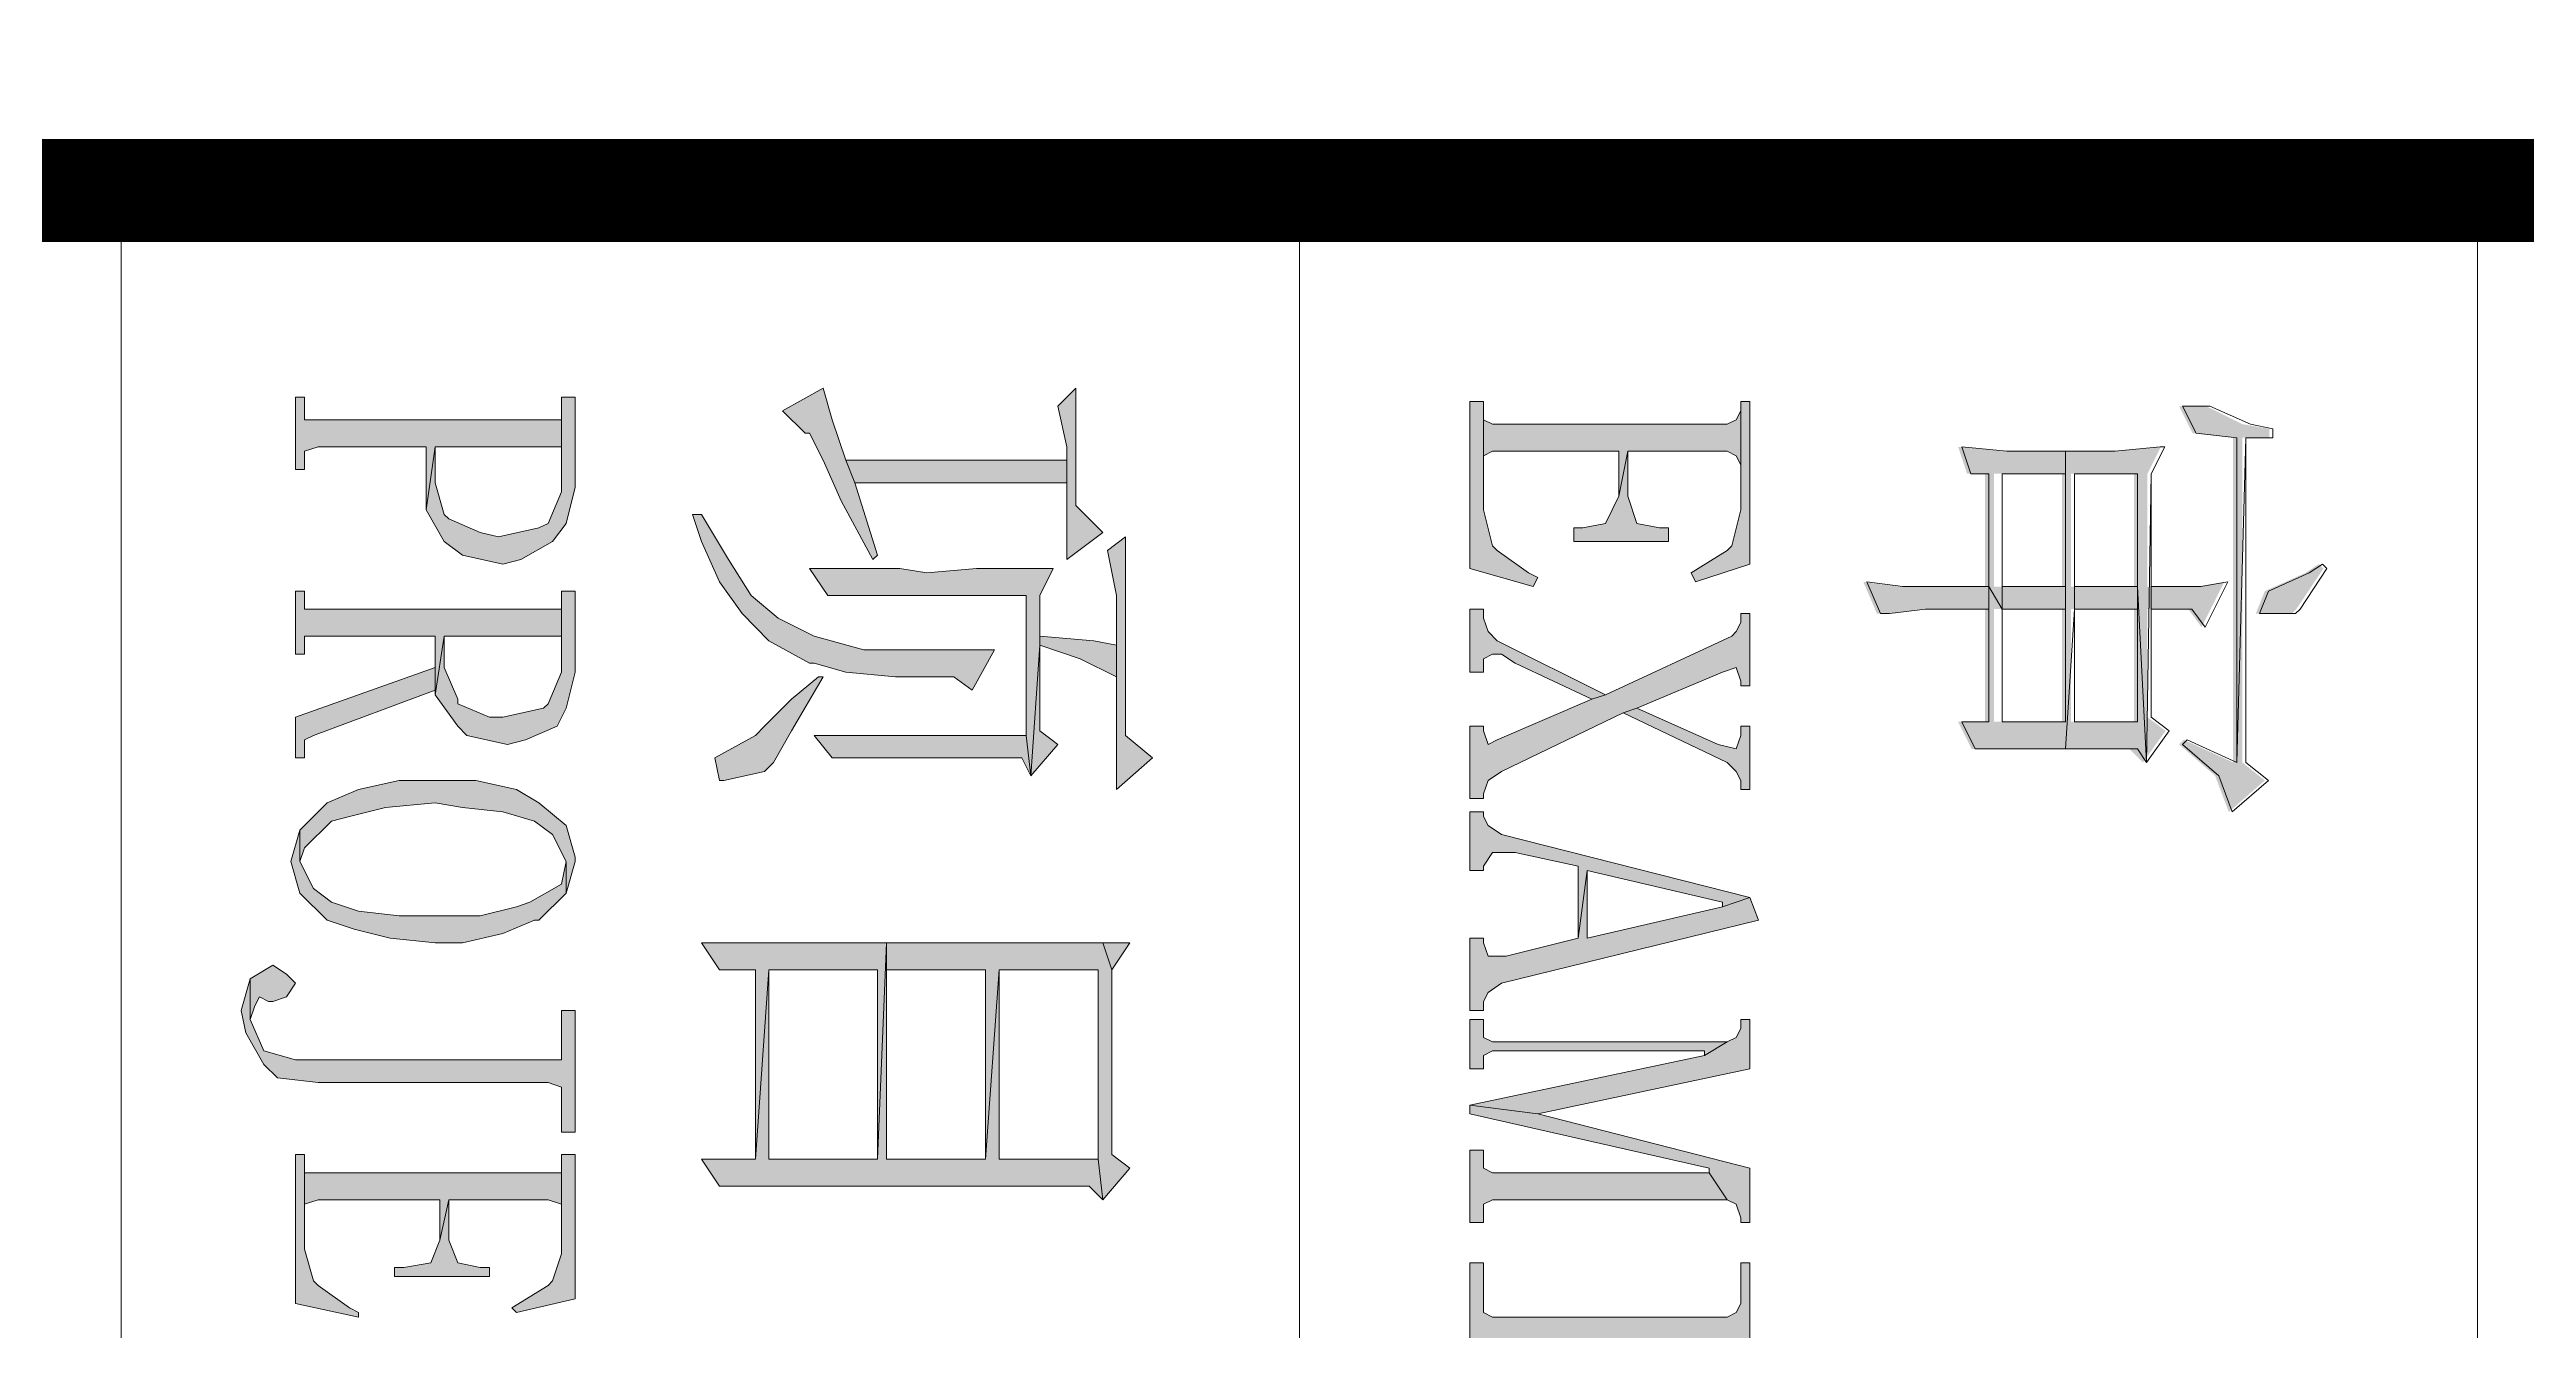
# Model space of a CAD drawing. Header units: millimetres. Extents: x -53295381 to 181933601, y -165 to 204541444.
# Drawn here: x 52129201 to 52137610, y 20980087 to 20984438 of the extents above; entities that cross this region are included whole.
import ezdxf

# ---------------------------------------------------------------- set-up
doc = ezdxf.new("R2010")
doc.units = ezdxf.units.MM
doc.header["$LTSCALE"] = 1000
doc.layers.add('PP-COM', color=7, linetype='Continuous')
doc.layers.add('标注', color=3, linetype='Continuous')
doc.layers.add('PUB_TITLE', color=7, linetype='Continuous', lineweight=20)
doc.styles.add('C', font='c.shx', dxfattribs={"width": 0.75, "height": 3, "bigfont": 'hzk.shx'})
doc.styles.add('HZ', font='rs.shx', dxfattribs={"width": 0.8, "bigfont": 'hztxt.shx'})
doc.styles.add('宋体', font='')
doc.styles.get('宋体').set_extended_font_data('宋体')
doc.dimstyles.new('1', dxfattribs={"dimtxt": 1.5, "dimasz": 2, "dimexe": 1, "dimexo": 0.2, "dimgap": 0.5, "dimtad": 1, "dimdec": 1, "dimzin": 0, "dimdsep": 46, "dimtxsty": '宋体', "dimcen": 0.2, "dimclrd": 3, "dimclre": 3, "dimclrt": 3, "dimadec": 0, "dimazin": 0, "dimtfac": 1, "dimtdec": 1, "dimtofl": 0, "dimtmove": 2, "dimatfit": 3, "dimfxl": 0, "dimtolj": 1, "dimtzin": 0, "dimarcsym": 0})

# ---------------------------------------------------------------- blocks, each defined once
blk = doc.blocks.new('*D53')
at = {"color": 3, "lineweight": -2}
for start, end in [(39.4482, 48.8965), (341.1035, 350.5518)]:
    blk.add_arc((1344.218, 1910.564), 16.999, start, end, dxfattribs=at)
at = {"color": 3}
for points in [[(1357.728, 1921.631), (1356.961, 1921.099), (1358.94, 1919.064)], [(1360.522, 1907.812), (1361.452, 1907.735), (1361.217, 1910.564)]]:
    blk.add_solid(points, dxfattribs=at)
at = {"layer": 'Defpoints', "color": 0}
for p in [(1395.655, 1940.261), (1360.959, 1913.516), (1344.218, 1910.564), (1344.218, 1910.564), (1403.612, 1910.564)]:
    blk.add_point(p, dxfattribs=at)
at = {"color": 3, "insert": (1362.57, 1915.482), "char_height": 3, "attachment_point": 5, "rotation": 285, "style": 'HZ'}
blk.add_mtext('\\A1;α/3', dxfattribs=at)
blk = doc.blocks.new('*D54')
at = {"color": 3, "lineweight": -2}
blk.add_arc((1344.218, 1910.564), 28.56, 5.6194, 84.3806, dxfattribs=at)
at = {"color": 3}
for points in [[(1346.992, 1938.522), (1347.038, 1939.454), (1344.218, 1939.125)], [(1373.108, 1913.384), (1372.175, 1913.338), (1372.779, 1910.564)]]:
    blk.add_solid(points, dxfattribs=at)
at = {"layer": 'Defpoints', "color": 0}
for p in [(1344.218, 1969.958), (1368.952, 1924.845), (1344.218, 1910.564), (1344.218, 1910.564), (1403.612, 1910.564)]:
    blk.add_point(p, dxfattribs=at)
at = {"color": 3, "insert": (1365.828, 1932.174), "char_height": 3, "attachment_point": 5, "rotation": 315, "style": 'HZ'}
blk.add_mtext('\\A1;α', dxfattribs=at)
blk = doc.blocks.new('*D55')
at = {"color": 3, "lineweight": -2}
for start, end in [(69.4333, 78.8666), (11.1334, 20.5667)]:
    blk.add_arc((1344.218, 1910.564), 17.026, start, end, dxfattribs=at)
at = {"color": 3}
for points in [[(1350.399, 1926.927), (1350, 1926.083), (1352.731, 1925.309)], [(1359.737, 1916.346), (1360.581, 1916.745), (1358.963, 1919.077)]]:
    blk.add_solid(points, dxfattribs=at)
at = {"layer": 'Defpoints', "color": 0}
for p in [(1373.915, 1962.001), (1395.655, 1940.261), (1355.162, 1923.607), (1344.218, 1910.564), (1344.218, 1910.564)]:
    blk.add_point(p, dxfattribs=at)
at = {"color": 3, "insert": (1358.072, 1924.056), "char_height": 3, "attachment_point": 5, "rotation": 314.2422, "style": 'HZ'}
blk.add_mtext('\\A1;α/3', dxfattribs=at)
blk = doc.blocks.new('*D27')
at = {"color": 3, "lineweight": -2}
for start, end in [(99.4333, 108.8666), (41.1334, 50.5667)]:
    blk.add_arc((1344.218, 1910.564), 17.026, start, end, dxfattribs=at)
at = {"color": 3}
for points in [[(1341.389, 1927.825), (1341.466, 1926.895), (1344.218, 1927.59)], [(1354.767, 1923.331), (1355.299, 1924.098), (1352.731, 1925.309)]]:
    blk.add_solid(points, dxfattribs=at)
at = {"layer": 'Defpoints', "color": 0}
for p in [(1344.218, 1969.958), (1373.915, 1962.001), (1350.042, 1926.563), (1344.218, 1910.564), (1344.218, 1910.564)]:
    blk.add_point(p, dxfattribs=at)
at = {"color": 3, "insert": (1349.143, 1928.942), "char_height": 3, "attachment_point": 5, "rotation": 345, "style": 'HZ'}
blk.add_mtext('\\A1;α/3', dxfattribs=at)
blk = doc.blocks.new('*D35')
at = {"layer": 'Defpoints', "color": 0}
for p in [(1319.577, 1812.569), (1317.437, 1800.401), (1286.683, 1796.73), (1303.739, 1796.73), (1303.739, 1796.73)]:
    blk.add_point(p, dxfattribs=at)
at = {"layer": '标注', "color": 3, "lineweight": -2}
blk.add_line((1305.739, 1796.73), (1319.92, 1796.73), dxfattribs=at)
for start, end in [(56.3312, 67.6624), (337.3376, 348.6688)]:
    blk.add_arc((1303.739, 1796.73), 14.181, start, end, dxfattribs=at)
at = {"layer": '标注', "color": 3}
for points in [[(1311.896, 1808.894), (1311.305, 1808.172), (1313.766, 1806.758)], [(1317.179, 1793.99), (1318.108, 1793.898), (1317.92, 1796.73)]]:
    blk.add_solid(points, dxfattribs=at)
at = {"layer": '标注', "color": 3, "insert": (1318.688, 1802.922), "char_height": 3, "attachment_point": 5, "rotation": 292.5, "style": 'C'}
blk.add_mtext('\\A1;45°', dxfattribs=at)
blk = doc.blocks.new('6.0f')
at = {"layer": 'PUB_TITLE'}
h = blk.add_hatch(color=256, dxfattribs=at)
h.dxf.hatch_style = 1
h.paths.add_polyline_path([(50752214.4, 21041651), (50752214.4, 21041620.4), (50752214.4, 21041608.2), (50752220.5, 21041651), (50752297.1, 21041651), (50752306.3, 21041651), (50752306.3, 21041669.4), (50752297.1, 21041669.4), (50752140.9, 21041669.4), (50752131.7, 21041669.4), (50752131.7, 21041678.6), (50752131.7, 21041684.7), (50752125.6, 21041684.7), (50752125.6, 21041635.7), (50752131.7, 21041635.7), (50752131.7, 21041641.9), (50752131.7, 21041648), (50752140.9, 21041651)])
h.paths.add_polyline_path([(50752266.4, 21041571.4), (50752278.7, 21041574.5), (50752300.1, 21041586.7), (50752309.3, 21041599), (50752315.4, 21041623.5), (50752315.4, 21041684.7), (50752306.3, 21041684.7), (50752306.3, 21041678.6), (50752306.3, 21041629.6), (50752306.3, 21041620.4), (50752297.1, 21041599), (50752290.9, 21041595.9), (50752263.4, 21041589.8), (50752251.1, 21041592.9), (50752229.7, 21041602), (50752226.6, 21041605.1), (50752220.5, 21041626.5), (50752220.5, 21041651), (50752214.4, 21041608.2), (50752226.6, 21041586.7), (50752238.9, 21041577.5)])
h.paths.add_polyline_path([(50752297.1, 21041522.4), (50752306.3, 21041522.4), (50752306.3, 21041540.8), (50752297.1, 21041540.8), (50752140.9, 21041540.8), (50752131.7, 21041540.8), (50752131.7, 21041546.9), (50752131.7, 21041553), (50752125.6, 21041553), (50752125.6, 21041510.2), (50752131.7, 21041510.2), (50752131.7, 21041516.3), (50752131.7, 21041522.4), (50752140.9, 21041522.4), (50752220.5, 21041522.4), (50752220.5, 21041501), (50752220.5, 21041485.7), (50752220.5, 21041482.6), (50752226.6, 21041522.4)])
h.paths.add_polyline_path([(50752281.8, 21041452), (50752303.2, 21041461.2), (50752309.3, 21041473.4), (50752315.4, 21041497.9), (50752315.4, 21041553), (50752306.3, 21041553), (50752306.3, 21041546.9), (50752306.3, 21041504), (50752306.3, 21041497.9), (50752297.1, 21041476.5), (50752294, 21041473.4), (50752266.4, 21041467.3), (50752257.3, 21041467.3), (50752235.8, 21041476.5), (50752235.8, 21041479.5), (50752226.6, 21041501), (50752226.6, 21041522.4), (50752220.5, 21041482.6), (50752235.8, 21041461.2), (50752241.9, 21041455), (50752269.5, 21041448.9)])
h.paths.add_polyline_path([(50752220.5, 21041485.7), (50752220.5, 21041501), (50752125.6, 21041467.3), (50752125.6, 21041439.7), (50752131.7, 21041439.7), (50752131.7, 21041445.8), (50752131.7, 21041452), (50752137.8, 21041455)])
h.paths.add_polyline_path([(50752238.9, 21041406), (50752266.4, 21041403), (50752287.9, 21041396.8), (50752300.1, 21041387.6), (50752309.3, 21041369.3), (50752309.3, 21041347.8), (50752315.4, 21041369.3), (50752315.4, 21041372.3), (50752309.3, 21041393.8), (50752290.9, 21041409.1), (50752275.6, 21041418.3), (50752248.1, 21041424.4), (50752220.5, 21041424.4), (50752196, 21041424.4), (50752168.4, 21041418.3), (50752147, 21041409.1), (50752128.6, 21041390.7), (50752128.6, 21041369.3), (50752131.7, 21041378.5), (50752150.1, 21041396.8), (50752162.3, 21041399.9), (50752186.8, 21041406), (50752220.5, 21041409.1)])
h.paths.add_polyline_path([(50752266.4, 21041320.3), (50752287.9, 21041329.5), (50752290.9, 21041329.5), (50752309.3, 21041347.8), (50752309.3, 21041369.3), (50752306.3, 21041354), (50752284.8, 21041341.7), (50752275.6, 21041338.6), (50752251.1, 21041332.5), (50752220.5, 21041332.5), (50752196, 21041332.5), (50752168.4, 21041335.6), (50752150.1, 21041341.7), (50752137.8, 21041350.9), (50752128.6, 21041369.3), (50752128.6, 21041390.7), (50752122.5, 21041369.3), (50752128.6, 21041347.8), (50752147, 21041329.5), (50752165.4, 21041323.3), (50752189.9, 21041317.2), (50752220.5, 21041314.1), (50752238.9, 21041314.1)])
h.paths.add_polyline_path([(50752297.1, 21041219.2), (50752306.3, 21041216.1), (50752306.3, 21041210), (50752306.3, 21041185.5), (50752315.4, 21041185.5), (50752315.4, 21041268.2), (50752306.3, 21041268.2), (50752306.3, 21041243.7), (50752306.3, 21041234.5), (50752297.1, 21041234.5), (50752140.9, 21041234.5), (50752125.6, 21041234.5), (50752104.1, 21041240.6), (50752094.9, 21041262.1), (50752094.9, 21041289.6), (50752088.8, 21041268.2), (50752091.9, 21041252.9), (50752104.1, 21041231.4), (50752113.3, 21041222.3), (50752140.9, 21041219.2)])
h.paths.add_polyline_path([(50752119.4, 21041277.4), (50752125.6, 21041286.6), (50752119.4, 21041292.7), (50752110.2, 21041298.8), (50752094.9, 21041289.6), (50752094.9, 21041262.1), (50752098, 21041271.3), (50752101.1, 21041277.4), (50752107.2, 21041274.3), (50752110.2, 21041274.3)])
h.paths.add_polyline_path([(50752223.6, 21041139.6), (50752223.6, 21041112), (50752229.7, 21041139.6), (50752297.1, 21041139.6), (50752306.3, 21041136.5), (50752306.3, 21041157.9), (50752297.1, 21041157.9), (50752140.9, 21041157.9), (50752131.7, 21041157.9), (50752131.7, 21041136.5), (50752140.9, 21041139.6)])
h.paths.add_polyline_path([(50752257.3, 21041087.5), (50752257.3, 21041093.6), (50752251.1, 21041093.6), (50752235.8, 21041096.7), (50752229.7, 21041112), (50752229.7, 21041139.6), (50752223.6, 21041112), (50752217.4, 21041096.7), (50752199.1, 21041093.6), (50752192.9, 21041093.6), (50752192.9, 21041087.5)])
h.paths.add_polyline_path([(50752315.4, 21041072.2), (50752315.4, 21041170.2), (50752306.3, 21041170.2), (50752306.3, 21041167.1), (50752306.3, 21041102.8), (50752300.1, 21041084.4), (50752297.1, 21041081.4), (50752272.6, 21041066.1), (50752275.6, 21041063)])
h.paths.add_polyline_path([(50752168.4, 21041059.9), (50752168.4, 21041063), (50752162.3, 21041066.1), (50752140.9, 21041081.4), (50752137.8, 21041084.4), (50752131.7, 21041105.9), (50752131.7, 21041133.4), (50752131.7, 21041164.1), (50752131.7, 21041170.2), (50752125.6, 21041170.2), (50752125.6, 21041069.1)])
h.paths.add_polyline_path([(50752220.5, 21041026.2), (50752232.8, 21041023.2), (50752260.3, 21041020.1), (50752284.8, 21041014), (50752303.2, 21041001.7), (50752309.3, 21040980.3), (50752309.3, 21040952.7), (50752315.4, 21040965), (50752315.4, 21040977.2), (50752315.4, 21040986.4), (50752306.3, 21041007.9), (50752287.9, 21041026.2), (50752272.6, 21041035.4), (50752248.1, 21041041.6), (50752217.4, 21041041.6), (50752189.9, 21041041.6), (50752165.4, 21041035.4), (50752143.9, 21041026.2), (50752140.9, 21041023.2), (50752125.6, 21041004.8), (50752131.7, 21040983.4), (50752134.7, 21040998.7), (50752153.1, 21041014), (50752165.4, 21041017.1), (50752189.9, 21041023.2)])
h.paths.add_polyline_path([(50752315.4, 21040940.5), (50752312.4, 21040946.6), (50752309.3, 21040952.7), (50752309.3, 21040974.2), (50752297.1, 21040952.7), (50752290.9, 21040949.7), (50752266.4, 21040937.4), (50752266.4, 21040931.3)])
h.paths.add_polyline_path([(50752137.8, 21040949.7), (50752150.1, 21040940.5), (50752174.6, 21040931.3), (50752177.6, 21040937.4), (50752165.4, 21040940.5), (50752143.9, 21040952.7), (50752137.8, 21040958.9), (50752131.7, 21040983.4), (50752125.6, 21041004.8), (50752122.5, 21040983.4), (50752122.5, 21040971.1)])
h.paths.add_polyline_path([(50752294, 21040851.7), (50752306.3, 21040851.7), (50752306.3, 21040870), (50752297.1, 21040867), (50752140.9, 21040867), (50752131.7, 21040870), (50752131.7, 21040876.2), (50752131.7, 21040885.4), (50752125.6, 21040885.4), (50752125.6, 21040833.3), (50752131.7, 21040833.3), (50752131.7, 21040842.5), (50752131.7, 21040848.6), (50752140.9, 21040851.7)])
h.paths.add_polyline_path([(50752303.2, 21040897.6), (50752306.3, 21040876.2), (50752315.4, 21040811.8), (50752315.4, 21040906.8), (50752272.6, 21040916), (50752269.5, 21040909.9), (50752281.8, 21040906.8)])
h.paths.add_polyline_path([(50752315.4, 21040811.8), (50752306.3, 21040876.2), (50752306.3, 21040839.4), (50752300.1, 21040821), (50752297.1, 21040821), (50752269.5, 21040808.8), (50752272.6, 21040805.7)])
h = blk.add_hatch(color=256, dxfattribs=at)
h.dxf.hatch_style = 1
h.paths.add_polyline_path([(50752649.3, 21041626.5), (50752649.3, 21041641.9), (50752499.2, 21041641.9), (50752505.3, 21041626.5)])
h.paths.add_polyline_path([(50752673.8, 21041592.9), (50752655.4, 21041611.2), (50752655.4, 21041690.9), (50752643.2, 21041678.6), (50752649.3, 21041651), (50752649.3, 21041641.9), (50752649.3, 21041626.5), (50752649.3, 21041574.5)])
h.paths.add_polyline_path([(50752496.2, 21041614.3), (50752517.6, 21041574.5), (50752520.7, 21041577.5), (50752505.3, 21041626.5), (50752499.2, 21041641.9), (50752490, 21041669.4), (50752483.9, 21041690.9), (50752456.3, 21041675.5), (50752471.6, 21041660.2), (50752474.7, 21041660.2), (50752483.9, 21041641.9)])
h.paths.add_polyline_path([(50752707.5, 21041439.7), (50752689.1, 21041455), (50752689.1, 21041589.8), (50752676.9, 21041580.6), (50752683, 21041550), (50752683, 21041516.3), (50752683, 21041494.8), (50752683, 21041418.3)])
h.paths.add_polyline_path([(50752683, 21041494.8), (50752683, 21041516.3), (50752667.7, 21041519.3), (50752630.9, 21041522.4), (50752630.9, 21041516.3), (50752658.5, 21041507.1)])
h.paths.add_polyline_path([(50752621.7, 21041550), (50752621.7, 21041455), (50752624.8, 21041427.5), (50752630.9, 21041516.3), (50752630.9, 21041550), (50752640.1, 21041568.3), (50752621.7, 21041568.3), (50752588, 21041568.3), (50752554.3, 21041565.3), (50752536, 21041568.3), (50752502.3, 21041568.3), (50752474.7, 21041568.3), (50752487, 21041550)])
h.paths.add_polyline_path([(50752600.3, 21041513.2), (50752572.7, 21041513.2), (50752539, 21041513.2), (50752511.5, 21041513.2), (50752477.8, 21041522.4), (50752453.3, 21041534.7), (50752434.9, 21041550), (50752419.6, 21041574.5), (50752401.2, 21041605.1), (50752395.1, 21041605.1), (50752401.2, 21041586.7), (50752413.5, 21041559.2), (50752428.8, 21041537.7), (50752447.1, 21041519.3), (50752474.7, 21041504), (50752477.8, 21041504), (50752499.2, 21041497.9), (50752532.9, 21041494.8), (50752572.7, 21041494.8), (50752585, 21041485.7)])
h.paths.add_polyline_path([(50752618.7, 21041439.7), (50752624.8, 21041427.5), (50752621.7, 21041455), (50752477.8, 21041455), (50752490, 21041439.7), (50752505.3, 21041439.7), (50752536, 21041439.7)], flags=17)
h.paths.add_polyline_path([(50752643.2, 21041448.9), (50752630.9, 21041458.1), (50752630.9, 21041516.3), (50752624.8, 21041427.5)])
h.paths.add_polyline_path([(50752444.1, 21041430.5), (50752450.2, 21041436.6), (50752462.5, 21041458.1), (50752483.9, 21041494.8), (50752480.8, 21041494.8), (50752462.5, 21041479.5), (50752444.1, 21041461.2), (50752438, 21041455), (50752410.4, 21041439.7), (50752413.5, 21041424.4), (50752416.5, 21041424.4)])
h = blk.add_hatch(color=256, dxfattribs=at)
h.dxf.hatch_style = 1
h.paths.add_polyline_path([(50753024.2, 21041648), (50753024.2, 21041617.4), (50753030.3, 21041648), (50753097.7, 21041648), (50753103.8, 21041644.9), (50753106.9, 21041638.8), (50753106.9, 21041675.5), (50753103.8, 21041669.4), (50753097.7, 21041666.4), (50752938.4, 21041666.4), (50752932.3, 21041669.4), (50752932.3, 21041644.9), (50752938.4, 21041648)])
h.paths.add_polyline_path([(50753113, 21041571.4), (50753113, 21041681.7), (50753106.9, 21041681.7), (50753106.9, 21041675.5), (50753106.9, 21041608.2), (50753100.8, 21041583.7), (50753097.7, 21041580.6), (50753073.2, 21041565.3), (50753076.3, 21041559.2)])
h.paths.add_polyline_path([(50753057.9, 21041586.7), (50753057.9, 21041595.9), (50753051.8, 21041595.9), (50753036.4, 21041599), (50753030.3, 21041617.4), (50753030.3, 21041648), (50753024.2, 21041617.4), (50753015, 21041599), (50752999.7, 21041595.9), (50752993.6, 21041595.9), (50752993.6, 21041586.7)])
h.paths.add_polyline_path([(50752966, 21041556.1), (50752969.1, 21041562.2), (50752962.9, 21041565.3), (50752941.5, 21041580.6), (50752938.4, 21041583.7), (50752932.3, 21041608.2), (50752932.3, 21041638.8), (50752932.3, 21041675.5), (50752932.3, 21041681.7), (50752923.1, 21041681.7), (50752923.1, 21041568.3)])
h = blk.add_hatch(color=256, dxfattribs=at)
h.dxf.hatch_style = 1
h.paths.add_polyline_path([(50753481.2, 21041537.7), (50753484.2, 21041540.8), (50753502.6, 21041568.3), (50753499.5, 21041571.4), (50753490.3, 21041565.3), (50753462.8, 21041553), (50753456.7, 21041537.7)])
h.paths.add_polyline_path([(50753441.3, 21041657.2), (50753441.3, 21041436.6), (50753447.5, 21041657.2), (50753465.8, 21041657.2), (50753465.8, 21041663.3), (50753447.5, 21041666.4), (50753423, 21041678.6), (50753404.6, 21041678.6), (50753413.8, 21041660.2)])
h.paths.add_polyline_path([(50753462.8, 21041424.4), (50753447.5, 21041436.6), (50753447.5, 21041657.2), (50753441.3, 21041436.6), (50753407.7, 21041452), (50753404.6, 21041448.9), (50753429.1, 21041427.5), (50753438.3, 21041403)])
h.paths.add_polyline_path([(50753419.9, 21041528.5), (50753435.2, 21041559.2), (50753416.8, 21041556.1), (50753383.1, 21041556.1), (50753383.1, 21041540.8), (50753410.7, 21041540.8)])
h.paths.add_polyline_path([(50753380.1, 21041436.6), (50753383.1, 21041632.7), (50753392.3, 21041651), (50753389.3, 21041651), (50753358.6, 21041648), (50753325, 21041648), (50753325, 21041556.1), (50753325, 21041464.2), (50753279, 21041464.2), (50753279, 21041540.8), (50753272.9, 21041556.1), (50753272.9, 21041464.2), (50753254.5, 21041464.2), (50753263.7, 21041445.8), (50753269.8, 21041445.8), (50753291.3, 21041445.8), (50753325, 21041445.8), (50753331.1, 21041540.8), (50753331.1, 21041632.7), (50753374, 21041632.7), (50753374, 21041556.1)])
h.paths.add_polyline_path([(50753380.1, 21041436.6), (50753374, 21041556.1), (50753374, 21041464.2), (50753331.1, 21041464.2), (50753331.1, 21041540.8), (50753325, 21041445.8), (50753370.9, 21041445.8)], flags=17)
h.paths.add_polyline_path([(50753395.4, 21041458.1), (50753383.1, 21041467.3), (50753383.1, 21041540.8), (50753383.1, 21041556.1), (50753383.1, 21041632.7), (50753380.1, 21041436.6)])
h.paths.add_polyline_path([(50753374, 21041540.8), (50753374, 21041556.1), (50753331.1, 21041556.1), (50753331.1, 21041540.8)], flags=16)
h.paths.add_polyline_path([(50753325, 21041540.8), (50753325, 21041556.1), (50753279, 21041556.1), (50753279, 21041540.8)], flags=16)
h.paths.add_polyline_path([(50753272.9, 21041540.8), (50753272.9, 21041556.1), (50753248.4, 21041556.1), (50753214.7, 21041556.1), (50753190.2, 21041559.2), (50753199.4, 21041537.7), (50753205.5, 21041537.7), (50753230, 21041540.8)])
h.paths.add_polyline_path([(50753325, 21041632.7), (50753325, 21041648), (50753318.8, 21041648), (50753285.1, 21041648), (50753254.5, 21041651), (50753260.6, 21041632.7), (50753272.9, 21041632.7), (50753272.9, 21041556.1), (50753279, 21041540.8), (50753279, 21041632.7)], flags=17)
h = blk.add_hatch(color=256, dxfattribs=at)
h.dxf.hatch_style = 1
h.paths.add_polyline_path([(50753094.6, 21041497.9), (50753103.8, 21041501), (50753106.9, 21041491.8), (50753106.9, 21041488.7), (50753113, 21041488.7), (50753113, 21041537.7), (50753106.9, 21041537.7), (50753106.9, 21041531.6), (50753103.8, 21041525.5), (50753100.8, 21041522.4), (50753015, 21041482.6), (50753005.8, 21041479.5), (50752941.5, 21041452), (50752935.4, 21041448.9), (50752932.3, 21041458.1), (50752932.3, 21041461.2), (50752923.1, 21041461.2), (50752923.1, 21041412.1), (50752932.3, 21041412.1), (50752932.3, 21041415.2), (50752935.4, 21041424.4), (50752944.6, 21041430.5), (50753027.2, 21041470.3), (50753036.4, 21041473.4)])
h.paths.add_polyline_path([(50753113, 21041418.3), (50753113, 21041461.2), (50753106.9, 21041461.2), (50753106.9, 21041455), (50753103.8, 21041445.8), (50753091.6, 21041448.9), (50753036.4, 21041473.4), (50753027.2, 21041470.3), (50753097.7, 21041436.6), (50753103.8, 21041430.5), (50753106.9, 21041424.4), (50753106.9, 21041418.3)], flags=17)
h.paths.add_polyline_path([(50753005.8, 21041479.5), (50753015, 21041482.6), (50752941.5, 21041519.3), (50752935.4, 21041525.5), (50752932.3, 21041534.7), (50752932.3, 21041540.8), (50752923.1, 21041540.8), (50752923.1, 21041497.9), (50752932.3, 21041497.9), (50752932.3, 21041501), (50752932.3, 21041507.1), (50752938.4, 21041510.2), (50752944.6, 21041510.2), (50752953.7, 21041504)])
h = blk.add_hatch(color=256, dxfattribs=at)
h.dxf.hatch_style = 1
h.paths.add_polyline_path([(50753119.1, 21041329.5), (50753113, 21041344.8), (50753094.6, 21041338.6), (50753002.7, 21041317.2), (50753002.7, 21041363.1), (50752996.6, 21041317.2), (50752947.6, 21041305), (50752935.4, 21041305), (50752932.3, 21041314.1), (50752932.3, 21041317.2), (50752923.1, 21041317.2), (50752923.1, 21041268.2), (50752932.3, 21041268.2), (50752932.3, 21041274.3), (50752935.4, 21041280.4), (50752944.6, 21041286.6)])
h.paths.add_polyline_path([(50753002.7, 21041363.1), (50753094.6, 21041341.7), (50753094.6, 21041338.6), (50753113, 21041344.8), (50752944.6, 21041387.6), (50752935.4, 21041393.8), (50752932.3, 21041399.9), (50752932.3, 21041403), (50752923.1, 21041403), (50752923.1, 21041363.1), (50752932.3, 21041363.1), (50752932.3, 21041366.2), (50752938.4, 21041375.4), (50752953.7, 21041375.4), (50752996.6, 21041366.2), (50752996.6, 21041317.2)])
h = blk.add_hatch(color=256, dxfattribs=at)
h.dxf.hatch_style = 1
h.paths.add_polyline_path([(50752594.2, 21041295.8), (50752594.2, 21041167.1), (50752603.3, 21041295.8), (50752670.7, 21041295.8), (50752670.7, 21041167.1), (50752673.8, 21041139.6), (50752692.2, 21041161), (50752679.9, 21041170.2), (50752679.9, 21041295.8), (50752673.8, 21041314.1), (50752646.2, 21041314.1), (50752612.5, 21041314.1), (50752578.8, 21041314.1), (50752542.1, 21041314.1), (50752526.8, 21041314.1), (50752526.8, 21041295.8)])
h.paths.add_polyline_path([(50752692.2, 21041314.1), (50752673.8, 21041314.1), (50752679.9, 21041295.8)], flags=17)
h.paths.add_polyline_path([(50752664.6, 21041148.8), (50752673.8, 21041139.6), (50752670.7, 21041167.1), (50752603.3, 21041167.1), (50752603.3, 21041295.8), (50752594.2, 21041167.1), (50752526.8, 21041167.1), (50752526.8, 21041295.8), (50752526.8, 21041314.1), (50752520.7, 21041167.1), (50752447.1, 21041167.1), (50752447.1, 21041295.8), (50752438, 21041167.1), (50752401.2, 21041167.1), (50752413.5, 21041148.8), (50752428.8, 21041148.8), (50752468.6, 21041148.8)])
h.paths.add_polyline_path([(50752520.7, 21041295.8), (50752520.7, 21041167.1), (50752526.8, 21041314.1), (50752487, 21041314.1), (50752453.3, 21041314.1), (50752425.7, 21041314.1), (50752401.2, 21041314.1), (50752413.5, 21041295.8), (50752438, 21041295.8), (50752438, 21041167.1), (50752447.1, 21041295.8)], flags=17)
h = blk.add_hatch(color=256, dxfattribs=at)
h.dxf.hatch_style = 1
h.paths.add_polyline_path([(50753082.4, 21041240.6), (50753082.4, 21041237.6), (50753097.7, 21041246.8), (50752938.4, 21041246.8), (50752932.3, 21041249.8), (50752932.3, 21041255.9), (50752932.3, 21041262.1), (50752923.1, 21041262.1), (50752923.1, 21041228.4), (50752932.3, 21041228.4), (50752932.3, 21041231.4), (50752932.3, 21041237.6), (50752938.4, 21041240.6)], flags=17)
h.paths.add_polyline_path([(50753113, 21041228.4), (50753113, 21041262.1), (50753106.9, 21041262.1), (50753106.9, 21041255.9), (50753103.8, 21041249.8), (50753097.7, 21041246.8), (50753082.4, 21041237.6), (50752923.1, 21041203.9), (50752969.1, 21041197.8)])
h.paths.add_polyline_path([(50753103.8, 21041136.5), (50753106.9, 21041127.3), (50753106.9, 21041124.2), (50753113, 21041124.2), (50753113, 21041161), (50752969.1, 21041197.8), (50752923.1, 21041203.9), (50752923.1, 21041197.8), (50753085.4, 21041161), (50753085.4, 21041157.9), (50753097.7, 21041139.6)])
h.paths.add_polyline_path([(50753097.7, 21041139.6), (50753085.4, 21041157.9), (50752938.4, 21041157.9), (50752932.3, 21041161), (50752932.3, 21041167.1), (50752932.3, 21041173.3), (50752923.1, 21041173.3), (50752923.1, 21041124.2), (50752932.3, 21041124.2), (50752932.3, 21041127.3), (50752932.3, 21041136.5), (50752938.4, 21041139.6)], flags=17)
h = blk.add_hatch(color=256, dxfattribs=at)
h.dxf.hatch_style = 1
h.paths.add_polyline_path([(50753097.7, 21041041.6), (50753103.8, 21041038.5), (50753106.9, 21041032.4), (50753106.9, 21041007.9), (50753113, 21041007.9), (50753113, 21041096.7), (50753106.9, 21041096.7), (50753106.9, 21041069.1), (50753103.8, 21041063), (50753097.7, 21041059.9), (50752938.4, 21041059.9), (50752932.3, 21041063), (50752932.3, 21041069.1), (50752932.3, 21041096.7), (50752923.1, 21041096.7), (50752923.1, 21041007.9), (50752932.3, 21041007.9), (50752932.3, 21041032.4), (50752932.3, 21041038.5), (50752938.4, 21041041.6)])
for p, q in [((50752007.3, 21041825.1), (50752007.3, 21035825.1)), ((50752807.3, 21041825.1), (50752807.3, 21035825.1)), ((50753607.3, 21041825.1), (50753607.3, 21035825.1))]:
    blk.add_line(p, q, dxfattribs=at)
at = {"layer": 'PUB_TITLE', "const_width": 70}
blk.add_lwpolyline([(50782407.3, 21041825.1), (50742407.3, 21041825.1)], dxfattribs=at)
at = {"layer": 'PUB_TITLE'}
blk.add_lwpolyline([(50742407.3, 21041825.1), (50742407.3, 21035825.1), (50782407.3, 21035825.1), (50782407.3, 21041825.1)], close=True, dxfattribs=at)
at = {"layer": 'PUB_TITLE', "lineweight": 0}
for points in [[(50752306.3, 21041678.6), (50752306.3, 21041669.4), (50752297.1, 21041669.4), (50752140.9, 21041669.4), (50752131.7, 21041669.4), (50752131.7, 21041678.6), (50752131.7, 21041684.7), (50752125.6, 21041684.7), (50752125.6, 21041635.7), (50752131.7, 21041635.7), (50752131.7, 21041641.9), (50752131.7, 21041648), (50752140.9, 21041651), (50752214.4, 21041651), (50752214.4, 21041620.4), (50752214.4, 21041608.2), (50752220.5, 21041651), (50752297.1, 21041651), (50752306.3, 21041651), (50752306.3, 21041641.9), (50752306.3, 21041629.6)], [(50752315.4, 21041623.5), (50752315.4, 21041684.7), (50752306.3, 21041684.7), (50752306.3, 21041678.6), (50752306.3, 21041629.6), (50752306.3, 21041620.4), (50752297.1, 21041599), (50752290.9, 21041595.9), (50752263.4, 21041589.8), (50752251.1, 21041592.9), (50752229.7, 21041602), (50752226.6, 21041605.1), (50752220.5, 21041626.5), (50752220.5, 21041651), (50752214.4, 21041608.2), (50752226.6, 21041586.7), (50752238.9, 21041577.5), (50752266.4, 21041571.4), (50752278.7, 21041574.5), (50752300.1, 21041586.7), (50752309.3, 21041599)], [(50752520.7, 21041577.5), (50752505.3, 21041626.5), (50752499.2, 21041641.9), (50752490, 21041669.4), (50752483.9, 21041690.9), (50752456.3, 21041675.5), (50752471.6, 21041660.2), (50752474.7, 21041660.2), (50752483.9, 21041641.9), (50752496.2, 21041614.3), (50752517.6, 21041574.5)], [(50752673.8, 21041592.9), (50752655.4, 21041611.2), (50752655.4, 21041690.9), (50752643.2, 21041678.6), (50752643.2, 21041678.6), (50752649.3, 21041651), (50752649.3, 21041641.9), (50752649.3, 21041626.5), (50752649.3, 21041574.5)], [(50752969.1, 21041562.2), (50752962.9, 21041565.3), (50752941.5, 21041580.6), (50752938.4, 21041583.7), (50752932.3, 21041608.2), (50752932.3, 21041638.8), (50752932.3, 21041675.5), (50752932.3, 21041681.7), (50752923.1, 21041681.7), (50752923.1, 21041568.3), (50752966, 21041556.1)], [(50753113, 21041571.4), (50753113, 21041681.7), (50753106.9, 21041681.7), (50753106.9, 21041675.5), (50753106.9, 21041608.2), (50753100.8, 21041583.7), (50753097.7, 21041580.6), (50753073.2, 21041565.3), (50753076.3, 21041559.2)], [(50753106.9, 21041675.5), (50753103.8, 21041669.4), (50753097.7, 21041666.4), (50752938.4, 21041666.4), (50752932.3, 21041669.4), (50752932.3, 21041675.5), (50752932.3, 21041638.8), (50752932.3, 21041644.9), (50752938.4, 21041648), (50753024.2, 21041648), (50753024.2, 21041617.4), (50753030.3, 21041648), (50753097.7, 21041648), (50753103.8, 21041644.9), (50753106.9, 21041638.8), (50753106.9, 21041608.2)], [(50753468.3, 21041657.2), (50753468.3, 21041663.3), (50753453, 21041666.4), (50753425.4, 21041678.6), (50753407, 21041678.6), (50753416.2, 21041660.2), (50753443.8, 21041657.2), (50753443.8, 21041436.6), (50753449.9, 21041657.2)], [(50753057.9, 21041586.7), (50753057.9, 21041595.9), (50753051.8, 21041595.9), (50753036.4, 21041599), (50753030.3, 21041617.4), (50753030.3, 21041648), (50753024.2, 21041617.4), (50753015, 21041599), (50752999.7, 21041595.9), (50752993.6, 21041595.9), (50752993.6, 21041586.7)], [(50753327.4, 21041648), (50753321.3, 21041648), (50753287.6, 21041648), (50753257, 21041651), (50753263.1, 21041632.7), (50753275.3, 21041632.7), (50753275.3, 21041556.1), (50753284.5, 21041540.8), (50753284.5, 21041632.7), (50753327.4, 21041632.7), (50753327.4, 21041556.1)], [(50753394.8, 21041651), (50753391.7, 21041651), (50753361.1, 21041648), (50753327.4, 21041648), (50753327.4, 21041556.1), (50753327.4, 21041464.2), (50753284.5, 21041464.2), (50753284.5, 21041540.8), (50753275.3, 21041556.1), (50753275.3, 21041464.2), (50753257, 21041464.2), (50753266.1, 21041445.8), (50753272.3, 21041445.8), (50753293.7, 21041445.8), (50753327.4, 21041445.8), (50753333.5, 21041540.8), (50753333.5, 21041632.7), (50753376.4, 21041632.7), (50753376.4, 21041556.1), (50753382.5, 21041436.6), (50753385.6, 21041632.7)], [(50753465.2, 21041424.4), (50753449.9, 21041436.6), (50753449.9, 21041657.2), (50753443.8, 21041436.6), (50753410.1, 21041452), (50753407, 21041448.9), (50753431.5, 21041427.5), (50753440.7, 21041403)], [(50752649.3, 21041626.5), (50752649.3, 21041641.9), (50752499.2, 21041641.9), (50752505.3, 21041626.5)], [(50753327.4, 21041556.1), (50753284.5, 21041556.1), (50753284.5, 21041632.7), (50753284.5, 21041540.8), (50753327.4, 21041540.8), (50753327.4, 21041464.2)], [(50753376.4, 21041556.1), (50753333.5, 21041556.1), (50753333.5, 21041632.7), (50753333.5, 21041540.8), (50753376.4, 21041540.8), (50753376.4, 21041464.2)], [(50753397.8, 21041458.1), (50753385.6, 21041467.3), (50753385.6, 21041540.8), (50753385.6, 21041556.1), (50753385.6, 21041632.7), (50753382.5, 21041436.6)], [(50752600.3, 21041513.2), (50752572.7, 21041513.2), (50752539, 21041513.2), (50752511.5, 21041513.2), (50752511.5, 21041513.2), (50752477.8, 21041522.4), (50752453.3, 21041534.7), (50752453.3, 21041534.7), (50752434.9, 21041550), (50752419.6, 21041574.5), (50752401.2, 21041605.1), (50752395.1, 21041605.1), (50752401.2, 21041586.7), (50752413.5, 21041559.2), (50752428.8, 21041537.7), (50752447.1, 21041519.3), (50752474.7, 21041504), (50752477.8, 21041504), (50752499.2, 21041497.9), (50752532.9, 21041494.8), (50752572.7, 21041494.8), (50752585, 21041485.7)], [(50752707.5, 21041439.7), (50752689.1, 21041455), (50752689.1, 21041589.8), (50752676.9, 21041580.6), (50752676.9, 21041580.6), (50752683, 21041550), (50752683, 21041516.3), (50752683, 21041494.8), (50752683, 21041418.3)], [(50752640.1, 21041568.3), (50752621.7, 21041568.3), (50752588, 21041568.3), (50752554.3, 21041565.3), (50752536, 21041568.3), (50752502.3, 21041568.3), (50752474.7, 21041568.3), (50752487, 21041550), (50752621.7, 21041550), (50752621.7, 21041455), (50752624.8, 21041427.5), (50752630.9, 21041516.3), (50752630.9, 21041550)], [(50753505, 21041568.3), (50753502, 21041571.4), (50753492.8, 21041565.3), (50753465.2, 21041553), (50753459.1, 21041537.7), (50753483.6, 21041537.7), (50753486.7, 21041540.8)], [(50752306.3, 21041546.9), (50752306.3, 21041540.8), (50752297.1, 21041540.8), (50752140.9, 21041540.8), (50752131.7, 21041540.8), (50752131.7, 21041546.9), (50752131.7, 21041553), (50752125.6, 21041553), (50752125.6, 21041510.2), (50752131.7, 21041510.2), (50752131.7, 21041516.3), (50752131.7, 21041522.4), (50752140.9, 21041522.4), (50752220.5, 21041522.4), (50752220.5, 21041501), (50752220.5, 21041485.7), (50752220.5, 21041482.6), (50752226.6, 21041522.4), (50752297.1, 21041522.4), (50752306.3, 21041522.4), (50752306.3, 21041513.2), (50752306.3, 21041504)], [(50752315.4, 21041497.9), (50752315.4, 21041553), (50752306.3, 21041553), (50752306.3, 21041546.9), (50752306.3, 21041504), (50752306.3, 21041497.9), (50752297.1, 21041476.5), (50752294, 21041473.4), (50752266.4, 21041467.3), (50752257.3, 21041467.3), (50752235.8, 21041476.5), (50752235.8, 21041479.5), (50752226.6, 21041501), (50752226.6, 21041522.4), (50752220.5, 21041482.6), (50752235.8, 21041461.2), (50752241.9, 21041455), (50752269.5, 21041448.9), (50752281.8, 21041452), (50752303.2, 21041461.2), (50752309.3, 21041473.4)], [(50752683, 21041494.8), (50752683, 21041516.3), (50752667.7, 21041519.3), (50752630.9, 21041522.4), (50752630.9, 21041550), (50752630.9, 21041516.3), (50752658.5, 21041507.1)], [(50753275.3, 21041556.1), (50753250.8, 21041556.1), (50753217.1, 21041556.1), (50753192.6, 21041559.2), (50753201.8, 21041537.7), (50753208, 21041537.7), (50753232.5, 21041540.8), (50753275.3, 21041540.8), (50753275.3, 21041464.2)], [(50753382.5, 21041436.6), (50753376.4, 21041556.1), (50753376.4, 21041464.2), (50753333.5, 21041464.2), (50753333.5, 21041540.8), (50753327.4, 21041445.8), (50753376.4, 21041445.8)], [(50753437.7, 21041559.2), (50753419.3, 21041556.1), (50753385.6, 21041556.1), (50753385.6, 21041540.8), (50753413.2, 21041540.8), (50753422.3, 21041528.5)], [(50753015, 21041482.6), (50752941.5, 21041519.3), (50752935.4, 21041525.5), (50752932.3, 21041534.7), (50752932.3, 21041540.8), (50752923.1, 21041540.8), (50752923.1, 21041497.9), (50752932.3, 21041497.9), (50752932.3, 21041501), (50752932.3, 21041507.1), (50752938.4, 21041510.2), (50752944.6, 21041510.2), (50752953.7, 21041504), (50753005.8, 21041479.5)], [(50753113, 21041488.7), (50753113, 21041537.7), (50753106.9, 21041537.7), (50753106.9, 21041531.6), (50753103.8, 21041525.5), (50753100.8, 21041522.4), (50753015, 21041482.6), (50753005.8, 21041479.5), (50752941.5, 21041452), (50752935.4, 21041448.9), (50752932.3, 21041458.1), (50752932.3, 21041461.2), (50752923.1, 21041461.2), (50752923.1, 21041412.1), (50752932.3, 21041412.1), (50752932.3, 21041415.2), (50752935.4, 21041424.4), (50752944.6, 21041430.5), (50753027.2, 21041470.3), (50753036.4, 21041473.4), (50753094.6, 21041497.9), (50753103.8, 21041501), (50753106.9, 21041491.8), (50753106.9, 21041488.7)], [(50752643.2, 21041448.9), (50752630.9, 21041458.1), (50752630.9, 21041516.3), (50752624.8, 21041427.5)], [(50752220.5, 21041485.7), (50752220.5, 21041501), (50752125.6, 21041467.3), (50752125.6, 21041439.7), (50752131.7, 21041439.7), (50752131.7, 21041445.8), (50752131.7, 21041452), (50752137.8, 21041455)], [(50752483.9, 21041494.8), (50752480.8, 21041494.8), (50752462.5, 21041479.5), (50752444.1, 21041461.2), (50752438, 21041455), (50752410.4, 21041439.7), (50752413.5, 21041424.4), (50752416.5, 21041424.4), (50752444.1, 21041430.5), (50752450.2, 21041436.6), (50752462.5, 21041458.1)], [(50753113, 21041418.3), (50753113, 21041461.2), (50753106.9, 21041461.2), (50753106.9, 21041455), (50753103.8, 21041445.8), (50753091.6, 21041448.9), (50753036.4, 21041473.4), (50753027.2, 21041470.3), (50753097.7, 21041436.6), (50753103.8, 21041430.5), (50753106.9, 21041424.4), (50753106.9, 21041418.3)], [(50752624.8, 21041427.5), (50752621.7, 21041455), (50752477.8, 21041455), (50752490, 21041439.7), (50752505.3, 21041439.7), (50752536, 21041439.7), (50752618.7, 21041439.7)], [(50752315.4, 21041369.3), (50752315.4, 21041372.3), (50752309.3, 21041393.8), (50752290.9, 21041409.1), (50752275.6, 21041418.3), (50752248.1, 21041424.4), (50752220.5, 21041424.4), (50752196, 21041424.4), (50752168.4, 21041418.3), (50752147, 21041409.1), (50752147, 21041409.1), (50752128.6, 21041390.7), (50752128.6, 21041369.3), (50752131.7, 21041378.5), (50752150.1, 21041396.8), (50752162.3, 21041399.9), (50752186.8, 21041406), (50752220.5, 21041409.1), (50752238.9, 21041406), (50752266.4, 21041403), (50752287.9, 21041396.8), (50752300.1, 21041387.6), (50752309.3, 21041369.3), (50752309.3, 21041347.8)], [(50753113, 21041344.8), (50752944.6, 21041387.6), (50752935.4, 21041393.8), (50752932.3, 21041399.9), (50752932.3, 21041403), (50752923.1, 21041403), (50752923.1, 21041363.1), (50752932.3, 21041363.1), (50752932.3, 21041366.2), (50752938.4, 21041375.4), (50752953.7, 21041375.4), (50752996.6, 21041366.2), (50752996.6, 21041317.2), (50753002.7, 21041363.1), (50753094.6, 21041341.7), (50753094.6, 21041338.6)], [(50752309.3, 21041347.8), (50752309.3, 21041369.3), (50752306.3, 21041354), (50752284.8, 21041341.7), (50752275.6, 21041338.6), (50752251.1, 21041332.5), (50752220.5, 21041332.5), (50752196, 21041332.5), (50752168.4, 21041335.6), (50752150.1, 21041341.7), (50752137.8, 21041350.9), (50752128.6, 21041369.3), (50752128.6, 21041390.7), (50752122.5, 21041369.3), (50752122.5, 21041369.3), (50752128.6, 21041347.8), (50752147, 21041329.5), (50752165.4, 21041323.3), (50752189.9, 21041317.2), (50752220.5, 21041314.1), (50752238.9, 21041314.1), (50752266.4, 21041320.3), (50752287.9, 21041329.5), (50752290.9, 21041329.5)], [(50753119.1, 21041329.5), (50753113, 21041344.8), (50753094.6, 21041338.6), (50753002.7, 21041317.2), (50753002.7, 21041363.1), (50752996.6, 21041317.2), (50752947.6, 21041305), (50752935.4, 21041305), (50752932.3, 21041314.1), (50752932.3, 21041317.2), (50752923.1, 21041317.2), (50752923.1, 21041268.2), (50752932.3, 21041268.2), (50752932.3, 21041274.3), (50752935.4, 21041280.4), (50752944.6, 21041286.6)], [(50752526.8, 21041314.1), (50752487, 21041314.1), (50752453.3, 21041314.1), (50752425.7, 21041314.1), (50752401.2, 21041314.1), (50752413.5, 21041295.8), (50752438, 21041295.8), (50752438, 21041167.1), (50752447.1, 21041295.8), (50752520.7, 21041295.8), (50752520.7, 21041167.1)], [(50752673.8, 21041139.6), (50752670.7, 21041167.1), (50752603.3, 21041167.1), (50752603.3, 21041295.8), (50752594.2, 21041167.1), (50752526.8, 21041167.1), (50752526.8, 21041295.8), (50752526.8, 21041314.1), (50752520.7, 21041167.1), (50752447.1, 21041167.1), (50752447.1, 21041295.8), (50752438, 21041167.1), (50752401.2, 21041167.1), (50752413.5, 21041148.8), (50752428.8, 21041148.8), (50752468.6, 21041148.8), (50752664.6, 21041148.8)], [(50752692.2, 21041161), (50752679.9, 21041170.2), (50752679.9, 21041295.8), (50752673.8, 21041314.1), (50752646.2, 21041314.1), (50752612.5, 21041314.1), (50752578.8, 21041314.1), (50752542.1, 21041314.1), (50752526.8, 21041314.1), (50752526.8, 21041295.8), (50752594.2, 21041295.8), (50752594.2, 21041167.1), (50752603.3, 21041295.8), (50752670.7, 21041295.8), (50752670.7, 21041167.1), (50752673.8, 21041139.6)], [(50752692.2, 21041314.1), (50752673.8, 21041314.1), (50752679.9, 21041295.8)], [(50752125.6, 21041286.6), (50752119.4, 21041292.7), (50752110.2, 21041298.8), (50752094.9, 21041289.6), (50752094.9, 21041289.6), (50752094.9, 21041262.1), (50752098, 21041271.3), (50752101.1, 21041277.4), (50752107.2, 21041274.3), (50752110.2, 21041274.3), (50752119.4, 21041277.4)], [(50752315.4, 21041185.5), (50752315.4, 21041268.2), (50752306.3, 21041268.2), (50752306.3, 21041243.7), (50752306.3, 21041234.5), (50752297.1, 21041234.5), (50752140.9, 21041234.5), (50752125.6, 21041234.5), (50752104.1, 21041240.6), (50752094.9, 21041262.1), (50752094.9, 21041289.6), (50752088.8, 21041268.2), (50752091.9, 21041252.9), (50752104.1, 21041231.4), (50752113.3, 21041222.3), (50752140.9, 21041219.2), (50752297.1, 21041219.2), (50752306.3, 21041216.1), (50752306.3, 21041210), (50752306.3, 21041185.5)], [(50753097.7, 21041246.8), (50752938.4, 21041246.8), (50752932.3, 21041249.8), (50752932.3, 21041255.9), (50752932.3, 21041262.1), (50752923.1, 21041262.1), (50752923.1, 21041228.4), (50752932.3, 21041228.4), (50752932.3, 21041231.4), (50752932.3, 21041237.6), (50752938.4, 21041240.6), (50753082.4, 21041240.6), (50753082.4, 21041237.6)], [(50753113, 21041228.4), (50753113, 21041262.1), (50753106.9, 21041262.1), (50753106.9, 21041255.9), (50753103.8, 21041249.8), (50753097.7, 21041246.8), (50753082.4, 21041237.6), (50752923.1, 21041203.9), (50752969.1, 21041197.8)], [(50753113, 21041124.2), (50753113, 21041161), (50752969.1, 21041197.8), (50752969.1, 21041197.8), (50752923.1, 21041203.9), (50752923.1, 21041197.8), (50753085.4, 21041161), (50753085.4, 21041157.9), (50753097.7, 21041139.6), (50753103.8, 21041136.5), (50753106.9, 21041127.3), (50753106.9, 21041124.2)], [(50752168.4, 21041063), (50752162.3, 21041066.1), (50752140.9, 21041081.4), (50752137.8, 21041084.4), (50752131.7, 21041105.9), (50752131.7, 21041133.4), (50752131.7, 21041164.1), (50752131.7, 21041170.2), (50752125.6, 21041170.2), (50752125.6, 21041069.1), (50752168.4, 21041059.9)], [(50752306.3, 21041167.1), (50752306.3, 21041157.9), (50752297.1, 21041157.9), (50752140.9, 21041157.9), (50752131.7, 21041157.9), (50752131.7, 21041164.1), (50752131.7, 21041133.4), (50752131.7, 21041136.5), (50752140.9, 21041139.6), (50752223.6, 21041139.6), (50752223.6, 21041112), (50752229.7, 21041139.6), (50752297.1, 21041139.6), (50752306.3, 21041136.5), (50752306.3, 21041133.4), (50752306.3, 21041102.8)], [(50752315.4, 21041072.2), (50752315.4, 21041170.2), (50752306.3, 21041170.2), (50752306.3, 21041167.1), (50752306.3, 21041102.8), (50752300.1, 21041084.4), (50752297.1, 21041081.4), (50752272.6, 21041066.1), (50752275.6, 21041063)], [(50753097.7, 21041139.6), (50753085.4, 21041157.9), (50752938.4, 21041157.9), (50752932.3, 21041161), (50752932.3, 21041167.1), (50752932.3, 21041173.3), (50752923.1, 21041173.3), (50752923.1, 21041124.2), (50752932.3, 21041124.2), (50752932.3, 21041127.3), (50752932.3, 21041136.5), (50752938.4, 21041139.6)], [(50752257.3, 21041087.5), (50752257.3, 21041093.6), (50752251.1, 21041093.6), (50752235.8, 21041096.7), (50752229.7, 21041112), (50752229.7, 21041139.6), (50752223.6, 21041112), (50752217.4, 21041096.7), (50752199.1, 21041093.6), (50752192.9, 21041093.6), (50752192.9, 21041087.5)], [(50753113, 21041007.9), (50753113, 21041096.7), (50753106.9, 21041096.7), (50753106.9, 21041069.1), (50753103.8, 21041063), (50753097.7, 21041059.9), (50752938.4, 21041059.9), (50752932.3, 21041063), (50752932.3, 21041069.1), (50752932.3, 21041096.7), (50752923.1, 21041096.7), (50752923.1, 21041007.9), (50752932.3, 21041007.9), (50752932.3, 21041032.4), (50752932.3, 21041038.5), (50752938.4, 21041041.6), (50753097.7, 21041041.6), (50753103.8, 21041038.5), (50753106.9, 21041032.4), (50753106.9, 21041007.9)]]:
    blk.add_lwpolyline(points, close=True, dxfattribs=at)
blk = doc.blocks.new('伸缩缝')
for base, line1, line2, text, picture, middle in [((1350.042, 1926.563), ((1344.218, 1910.564), (1373.915, 1962.001)), ((1344.218, 1910.564), (1344.218, 1969.958)), 'α/3', '*D27', (1349.143, 1928.942)), ((1368.952, 1924.845), ((1344.218, 1910.564), (1403.612, 1910.564)), ((1344.218, 1910.564), (1344.218, 1969.958)), 'α', '*D54', (1365.828, 1932.174)), ((1355.162, 1923.607), ((1344.218, 1910.564), (1395.655, 1940.261)), ((1344.218, 1910.564), (1373.915, 1962.001)), 'α/3', '*D55', (1358.072, 1924.056)), ((1360.959, 1913.516), ((1344.218, 1910.564), (1403.612, 1910.564)), ((1344.218, 1910.564), (1395.655, 1940.261)), 'α/3', '*D53', (1362.57, 1915.482))]:
    dim = blk.add_angular_dim_2l(base=base, line1=line1, line2=line2, text=text, dimstyle='1', override={"dimexe": 4, "dimexo": 4, "dimtxsty": 'HZ', "dimdle": 4, "dimadec": 1})
    dim.commit()
    dim.dimension.update_dxf_attribs({"geometry": picture, "text_midpoint": middle, "dimtype": 130})
at = {"layer": '标注'}
dim = blk.add_angular_dim_2l(base=(1317.437, 1800.401), line1=((1286.683, 1796.73), (1303.739, 1796.73)), line2=((1319.577, 1812.569), (1303.739, 1796.73)), dimstyle='1', dxfattribs=at)
dim.commit()
dim.dimension.update_dxf_attribs({"geometry": '*D35', "text_midpoint": (1318.688, 1802.922), "dimtype": 130})

msp = doc.modelspace()

# ---------------------------------------------------------------- block references
at = {"xscale": 5, "yscale": 5, "zscale": 5}
msp.add_blockref('6.0f', (-201630592.176, -84225166.409), dxfattribs=at)
at = {"layer": 'PP-COM', "xscale": 321.4285737276077, "yscale": 321.4285712242126, "zscale": 321.4285714284524}
msp.add_blockref('伸缩缝', (51796714.498, 20476148.395), dxfattribs=at)

doc.saveas('drawing.dxf')
